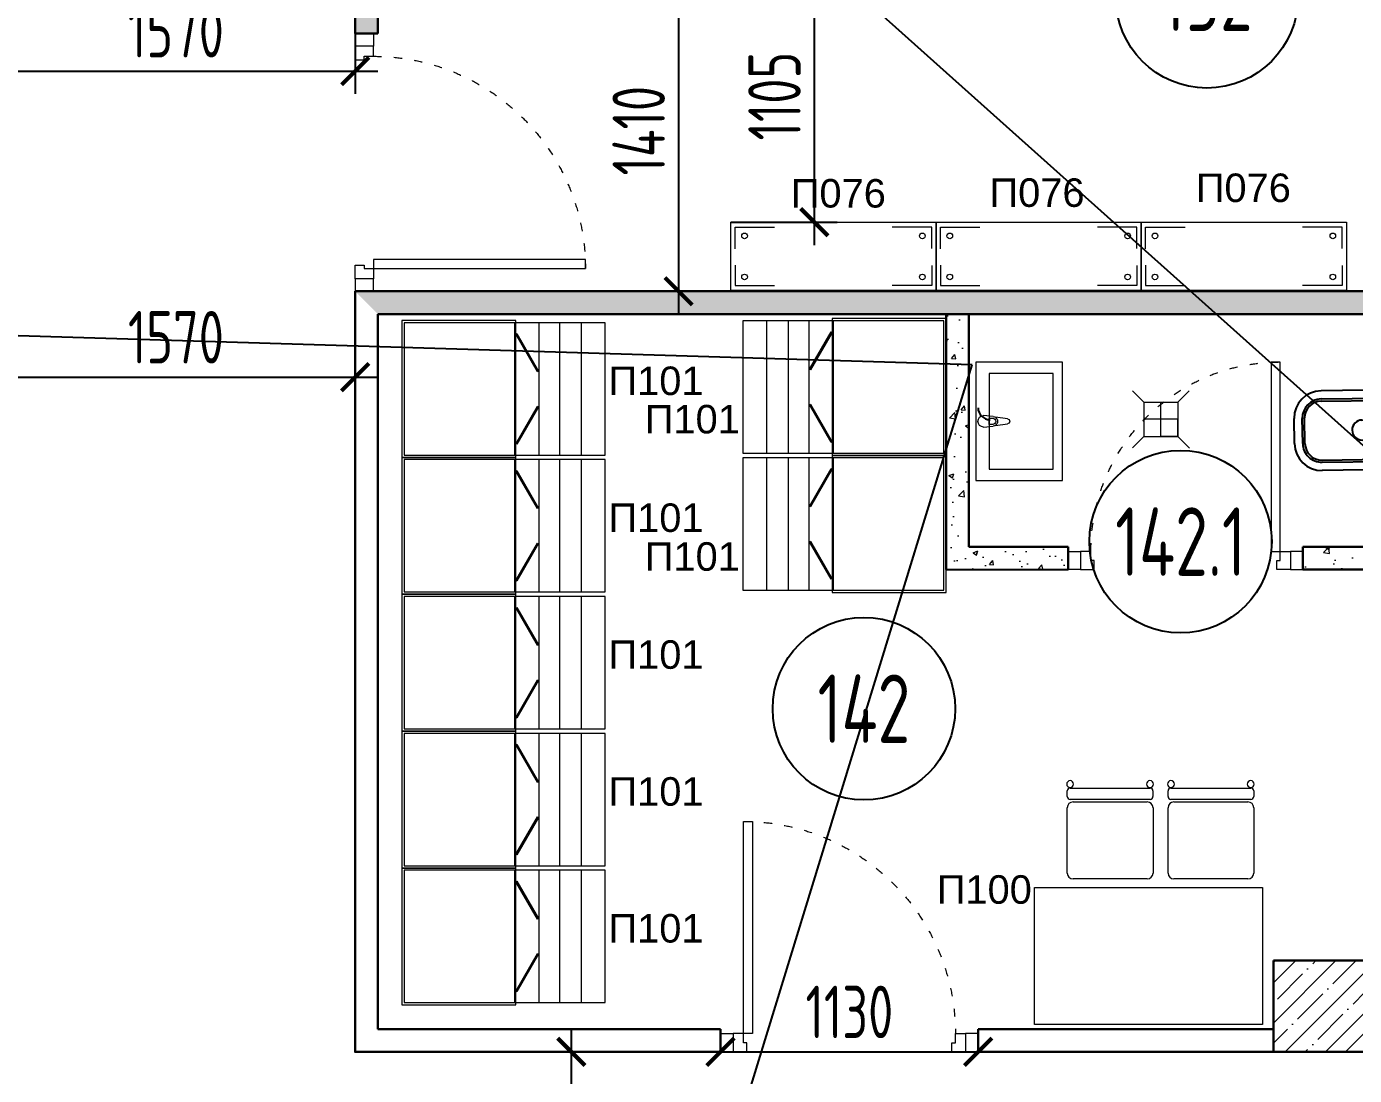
# Model space of a CAD drawing. Header units: millimetres. Extents: x -241391 to 8718866, y 0 to 143518.
# Drawn here: x -211903 to -206079, y 106297 to 110895 of the extents above; entities that cross this region are included whole.
import ezdxf
from ezdxf import colors
from ezdxf.entities.mleader import LeaderData, LeaderLine
from ezdxf.enums import TextEntityAlignment as Align
from ezdxf.math import Vec2, Vec3

# ---------------------------------------------------------------- set-up
doc = ezdxf.new("R2010")
doc.units = ezdxf.units.MM
doc.header["$MEASUREMENT"] = 0
doc.linetypes.add('ACAD_ISO03W100', pattern=[30, 12, -18])
doc.layers.get('0').update_dxf_attribs({"color": 250, "lineweight": 9})
for name, color, linetype, lineweight in [('АР_Двери', 5, 'Continuous', 18), ('АР_Колонны', 5, 'Continuous', 30), ('АР_Колонны Штрих', 250, 'Continuous', 5), ('АР_Маркер экспликации', 239, 'Continuous', 13), ('АР_Номер помещения', 1, 'Continuous', 25), ('АР_Перегородки газоблок', 165, 'Continuous', 30), ('АР_Перегородки газоблок_Штрих', 165, 'Continuous', 5), ('ТХ_пищеблок', 30, 'Continuous', 20)]:
    doc.layers.add(name, color=color, linetype=linetype, lineweight=lineweight)
for name, color, linetype in [('ТХ_ВК_оборуд.ТХ', 5, 'Continuous'), ('ТХ_ВК_трапы', 5, 'Continuous'), ('ТХ_пищеблок_позиции', 5, 'Continuous'), ('ТХ_сантехника', 132, 'Continuous')]:
    doc.layers.add(name, color=color, linetype=linetype)
doc.layers.add('ТХ_привязка ТХ', color=7, linetype='Continuous', true_color=0x163d5c)
doc.styles.add('ISOCPEUR', font='isocpeur.ttf', dxfattribs={"width": 0.7})
doc.styles.add('Standart Arial', font='arial.ttf', dxfattribs={"width": 0.7, "height": 250})
pattern_1 = [(50, (0, 0), (215.17805, -18.82564), [22.5, -247.5]), (355, (0, 0), (-41.6254, 225.65764), [18, -198]), (100.45144, (17.93, -1.57), (173.55265, 206.832), [19.12206, -210.34263]), (46.1842, (0, 60), (320.1724, -49.65578), [33.75, -371.25]), (96.63564, (26.68, 55.86), (280.3986, 292.2356), [28.6831, -315.51413]), (351.18416, (0, 60), (280.3986, 292.2356), [27, -297]), (21, (30, 45), (179.07212, -120.78567), [22.5, -247.5]), (326, (30, 45), (72.9946, 217.54501), [18, -198]), (71.45144, (44.92, 34.93), (252.06671, 96.75935), [19.12206, -210.34263]), (37.5, (0, 0), (3.647957, 99.868156), [0, -195.6, 0, -201, 0, -198.75]), (7.5, (0, 0), (78.92086, 118.323514), [0, -114.6, 0, -191.1, 0, -75.75]), (327.5, (-66.9, 0), (160.14673, -6.766462), [0, -75, 0, -234, 0, -310.5]), (317.5, (-96.9, 0), (174.95585, 30.031495), [0, -97.5, 0, -155.4, 0, -220.5])]

# ---------------------------------------------------------------- blocks, each defined once
blk = doc.blocks.new('_Dot')
at = {"color": 0, "linetype": 'ByBlock', "lineweight": -2}
blk.add_line((-0.5, 0), (-1, 0), dxfattribs=at)
at = {"color": 0, "linetype": 'ByBlock', "const_width": 0.5}
blk.add_lwpolyline([(-0.25, 0, 1), (0.25, 0, 1)], format="xyb", close=True, dxfattribs=at)
blk = doc.blocks.new('*U178')
at = {"color": 253}
for points in [[(-55, -80), (-55, 0), (-115, 0), (-115, -40), (-100, -40), (-100, -80), (-55, -80)], [(0, 0), (0, -80), (-55, -80), (-55, 0), (0, 0)], [(-1130, 0), (-1130, -80), (-1075, -80), (-1075, 0), (-1130, 0)], [(-1075, -80), (-1075, 0), (-1015, 0), (-1015, -40), (-1030, -40), (-1030, -80), (-1075, -80)]]:
    blk.add_lwpolyline(points, dxfattribs=at)
blk.add_lwpolyline([(-100, -80), (-100, -1010), (-140, -1010), (-140, -80)], close=True, dxfattribs=at)
at = {"color": 253, "linetype": 'ACAD_ISO03W100', "ltscale": 3}
blk.add_arc((-100, -80), 930, 180, 270, dxfattribs=at)
blk = doc.blocks.new('*U189')
at = {"layer": 'АР_Номер помещения', "color": 7}
blk.add_circle((-5271, -1713.5), 400, dxfattribs=at)
at = {"color": 7, "style": 'ISOCPEUR', "width": 0.7, "flags": 1}
blk.add_attdef('КАТЕГОРИЯ', (-499.2, -2092.2), '', height=250, dxfattribs=at)
at = {"layer": 'АР_Номер помещения', "color": 7, "style": 'ISOCPEUR', "width": 0.7}
blk.add_attdef('НОМЕР_ПОМЕЩЕНИЯ', text='', height=300, dxfattribs=at).set_placement((-5271, -1713.5), align=Align.MIDDLE_CENTER)
blk = doc.blocks.new('*U182')
at = {"layer": 'АР_Номер помещения', "color": 7}
blk.add_circle((-10209.7, 3605.1), 400, dxfattribs=at)
at = {"color": 7, "style": 'ISOCPEUR', "width": 0.7, "flags": 1}
blk.add_attdef('КАТЕГОРИЯ', (-499.2, -2092.2), '', height=250, dxfattribs=at)
at = {"layer": 'АР_Номер помещения', "color": 7, "style": 'ISOCPEUR', "width": 0.7}
blk.add_attdef('НОМЕР_ПОМЕЩЕНИЯ', text='', height=300, dxfattribs=at).set_placement((-10209.7, 3605.1), align=Align.MIDDLE_CENTER)
blk = doc.blocks.new('*U168')
at = {"color": 253}
for points in [[(-55, -80), (-55, 0), (-115, 0), (-115, -40), (-100, -40), (-100, -80), (-55, -80)], [(0, 0), (0, -80), (-55, -80), (-55, 0), (0, 0)], [(-1030, 0), (-1030, -80), (-975, -80), (-975, 0), (-1030, 0)], [(-975, -80), (-975, 0), (-915, 0), (-915, -40), (-930, -40), (-930, -80), (-975, -80)]]:
    blk.add_lwpolyline(points, dxfattribs=at)
blk.add_lwpolyline([(-100, -80), (-100, -910), (-140, -910), (-140, -80)], close=True, dxfattribs=at)
at = {"color": 253, "linetype": 'ACAD_ISO03W100', "ltscale": 3}
blk.add_arc((-100, -80), 830, 180, 270, dxfattribs=at)
blk = doc.blocks.new('унитаз поликлиники')
for p, q in [((0, 175), (0, -175)), ((0, 175), (420, 175)), ((420, 138.7), (149.6, 138.7)), ((420, 129), (156.8, 128.7)), ((125.6, 86.7), (99.5, 86.7)), ((112.4, 73.1), (112.4, 100.2)), ((191.9, -33.7), (191.9, 33.7)), ((242.4, 43.7), (201.9, 43.7)), ((494, 57.1), (494, -57.1)), ((504, 55), (504, -55)), ((540, 55), (540, -55)), ((242.4, -43.7), (201.9, -43.7)), ((125.5, -86.5), (99.4, -86.5)), ((112.3, -73), (112.3, -100.1)), ((420, -139), (147.9, -138.7)), ((420, -129), (155.2, -128.7)), ((0, -175), (420, -175))]:
    blk.add_line(p, q)
for centre, radius, start, end in [((420, 55), 120, 0, 90), ((420.5, 55.2), 83.5, 359.86187, 90.33349), ((420, 55), 74, 0, 90), ((242.4, 0), 43.7, 270, 90), ((420, -55), 120, 270, 0), ((420, -55), 84, 270, 0), ((420, -55), 74, 270, 358.40182)]:
    blk.add_arc(centre, radius, start, end)
at = {"extrusion": (0, 0, -1)}
for centre, major_axis, ratio, start_param, end_param in [((1158.1, 0), (-731, -726.4), 0.993775, 0.659849, 0.910919), ((984.1, 0), (-23.4, -941.4), 0.89728, 1.422258, 1.677847), ((149.5, 127.3), (-5.6, -10.5), 0.821373, 1.269211, 2.570669), ((154.4, 119.8), (-5.61, -7.72), 0.798093, 1.232924, 2.686723), ((112.4, 86.8), (3.55, 3.55), 1, 5.504025, 11.78721), ((201.9, -33.5), (4.12, -9.49), 0.964797, 0.42926, 1.943413), ((147.9, -127.5), (5.4, -10.4), 0.836443, 0.56114, 1.877577), ((155.2, -117.5), (5.3, -10.4), 0.842984, 0.549902, 1.8819)]:
    blk.add_ellipse(centre, major_axis=major_axis, ratio=ratio, start_param=start_param, end_param=end_param, dxfattribs=at)
for centre, major_axis, ratio, start_param, end_param in [((201.9, 33.5), (4.12, 9.49), 0.964797, 0.42926, 1.943413), ((112.3, -86.6), (3.54, -3.55), 1, 5.504025, 11.78721)]:
    blk.add_ellipse(centre, major_axis=major_axis, ratio=ratio, start_param=start_param, end_param=end_param)
blk = doc.blocks.new('Из_буфера27431')
at = {"linetype": 'Continuous', "lineweight": 5}
for p, q in [((-138.5, 11.1), (-85.6, 17.7)), ((-138.5, 11.1), (-85.6, 17.7)), ((-76.1, 21), (-34.1, 25)), ((-76.1, 21), (-34.1, 25)), ((-59, 13.6), (-73.9, 13.6)), ((-59, 13.6), (-73.9, 13.6)), ((-59, -13.6), (-59, 13.6)), ((-59, -13.6), (-59, 13.6)), ((-85.6, -17.7), (-138.5, -11.1)), ((-85.6, -17.7), (-138.5, -11.1)), ((-34.1, -25), (-76.1, -21)), ((-34.1, -25), (-76.1, -21)), ((-73.9, -13.6), (-59, -13.6)), ((-73.9, -13.6), (-59, -13.6))]:
    blk.add_line(p, q, dxfattribs=at)
for points in [[(0, -260), (-380, -260), (-380, 260), (0, 260)], [(-59, -210), (-339.1, -210), (-339.1, 210), (-59, 210)], [(-59, -210), (-339.1, -210), (-339.1, 210), (-59, 210)]]:
    blk.add_lwpolyline(points, close=True, dxfattribs=at)
for centre, radius, start, end in [((-137.1, 0), 11.2, 97.13892, 262.86108), ((-137.1, 0), 11.2, 97.13892, 262.86108), ((-74.2, 0), 21.1, 122.77103, 237.22897), ((-74.2, 0), 21.1, 122.77103, 237.22897), ((-73.9, 0), 13.6, 90, 270), ((-73.9, 0), 13.6, 90, 270), ((-74.2, 0), 21.1, 95.16961, 122.77103), ((-74.2, 0), 21.1, 95.16961, 122.77103), ((-34.1, 0), 25, 270, 90), ((-34.1, 0), 25, 270, 90), ((-74.2, 0), 21.1, 237.22897, 264.83039), ((-74.2, 0), 21.1, 237.22897, 264.83039)]:
    blk.add_arc(centre, radius, start, end, dxfattribs=at)
blk = doc.blocks.new('*U161')
at = {"color": 253}
blk.add_lwpolyline([(-100, 80), (-100, 1010), (-140, 1010), (-140, 80)], close=True, dxfattribs=at)
for points in [[(-1130, 0), (-1130, 80), (-1075, 80), (-1075, 0), (-1130, 0)], [(-1075, 80), (-1075, 0), (-1015, 0), (-1015, 40), (-1030, 40), (-1030, 80), (-1075, 80)], [(-55, 80), (-55, 0), (-115, 0), (-115, 40), (-100, 40), (-100, 80), (-55, 80)], [(0, 0), (0, 80), (-55, 80), (-55, 0), (0, 0)]]:
    blk.add_lwpolyline(points, dxfattribs=at)
at = {"color": 253, "linetype": 'ACAD_ISO03W100', "ltscale": 3}
blk.add_arc((-100, 80), 930, 90, 180, dxfattribs=at)
blk = doc.blocks.new('*U171')
at = {"layer": 'АР_Номер помещения', "color": 7}
blk.add_circle((-7038.6, -2731.2), 400, dxfattribs=at)
at = {"color": 7, "style": 'ISOCPEUR', "width": 0.7, "flags": 1}
blk.add_attdef('КАТЕГОРИЯ', (-499.2, -2092.2), '', height=250, dxfattribs=at)
at = {"layer": 'АР_Номер помещения', "color": 7, "style": 'ISOCPEUR', "width": 0.7}
blk.add_attdef('НОМЕР_ПОМЕЩЕНИЯ', text='', height=300, dxfattribs=at).set_placement((-7038.6, -2731.2), align=Align.MIDDLE_CENTER)
blk = doc.blocks.new('Трап ТХ')
at = {"layer": 'ТХ_ВК_трапы', "color": 5, "lineweight": 0}
for p, q in [((305243.2, -196674.3), (305292.9, -196724.5)), ((305292.9, -196724.5), (305292.9, -196874.5)), ((305292.9, -196724.5), (305442.2, -196724.5)), ((305367.6, -196874.5), (305367.6, -196724.5)), ((305491.2, -196675.5), (305442.2, -196724.5)), ((305442.2, -196724.5), (305442.2, -196874.5)), ((305442.2, -196799.5), (305292.9, -196799.5)), ((305442.2, -196874.5), (305442.2, -196799.5)), ((305243.2, -196924.3), (305292.9, -196874.5)), ((305292.9, -196874.5), (305442.2, -196874.5)), ((305442.2, -196874.5), (305367.6, -196874.5)), ((305493.2, -196925.5), (305442.2, -196874.5))]:
    blk.add_line(p, q, dxfattribs=at)
blk = doc.blocks.new('_ArchTick')
at = {"color": 0, "linetype": 'ByBlock', "const_width": 0.15}
blk.add_lwpolyline([(-0.5, -0.5), (0.5, 0.5)], dxfattribs=at)

msp = doc.modelspace()

# ---------------------------------------------------------------- hatches: boundary and pattern name
at = {"layer": 'АР_Колонны Штрих', "ltscale": 100}
h = msp.add_hatch(dxfattribs=at)
h.set_pattern_fill('ANSI35', color=253, scale=500)
h.set_pattern_definition([(45, (-1163486.01, 146672.16), (-88.388348, 88.388348), []), (45, (-1163397.63, 146672.16), (-88.388348, 88.388348), [156.25, -31.25, 0, -31.25])])
h.paths.add_polyline_path([(-206033.9, 106800.7), (-206433.9, 106800.7), (-206433.9, 106400.7), (-206033.9, 106400.7)])
at = {"layer": 'АР_Перегородки газоблок_Штрих', "ltscale": 100}
h = msp.add_hatch(dxfattribs=at)
h.set_pattern_fill('AR-CONC', color=253, scale=30)
h.set_pattern_definition(pattern_1)
h.paths.add_polyline_path([(-207562.8, 114693.8), (-207060.8, 114693.8), (-207060.8, 114793.8), (-211555.4, 114793.8), (-211555.4, 114693.8), (-210693.8, 114693.8), (-210693.8, 113930.7), (-210593.8, 113930.7), (-210593.8, 114693.8), (-207662.8, 114693.8), (-207662.8, 111241.9), (-210361.8, 111243.1), (-210361.8, 111423.9), (-210461.8, 111423.9), (-210461.8, 110864.7), (-210361.8, 110864.7), (-210361.8, 111143.1), (-207562.8, 111141.5)])
h = msp.add_hatch(dxfattribs=at)
h.set_pattern_fill('AR-CONC', color=253, scale=30)
h.set_pattern_definition(pattern_1)
h.paths.add_polyline_path([(-210461.8, 109734.7), (-210361.8, 109634.7)], flags=17)
h.paths.add_polyline_path([(-201173.4, 109734.7), (-201293.4, 109734.7), (-210461.8, 109734.7), (-210361.8, 109634.7), (-202922.4, 109634.7), (-202922.4, 109061.2), (-202922.4, 108895.3), (-200153.9, 108895.3), (-200153.9, 106920.6), (-203133.9, 106920.6), (-203133.9, 104807.7), (-203241.9, 104807.7), (-203241.9, 104707.7), (-203033.9, 104707.7), (-203033.9, 106800.7), (-200033.9, 106800.7), (-200033.9, 110700.9), (-201173.4, 110702.5), (-201293.4, 110702.5), (-201293.4, 109734.7), (-201173.4, 109734.7), (-201173.4, 110062.1), (-201173.4, 110581.1), (-201173.4, 110582.5), (-200153.9, 110581.1), (-200153.9, 109015.3), (-201173.4, 109015.3)])
h.paths.add_polyline_path([(-201293.4, 109634.7), (-201293.4, 109014.7), (-202822.4, 109014.7), (-202822.4, 109634.7)], flags=16)
h.paths.add_polyline_path([(-202970, 109634.7), (-202849.5, 109634.7)], flags=17)
h = msp.add_hatch(dxfattribs=at)
h.set_pattern_fill('AR-CONC', color=253, scale=30)
h.set_pattern_definition([(50, (0, 673.48), (215.17805, -18.82564), [22.5, -247.5]), (355, (0, 673.48), (-41.6254, 225.65764), [18, -198]), (100.45144, (17.93, 671.9), (173.55265, 206.832), [19.12206, -210.34263]), (46.1842, (0, 733.48), (320.1724, -49.65578), [33.75, -371.25]), (96.63564, (26.68, 729.34), (280.3986, 292.2356), [28.6831, -315.51413]), (351.18416, (0, 733.48), (280.3986, 292.2356), [27, -297]), (21, (30, 718.48), (179.07212, -120.78567), [22.5, -247.5]), (326, (30, 718.48), (72.9946, 217.54501), [18, -198]), (71.45144, (44.92, 708.4), (252.06671, 96.75935), [19.12206, -210.34263]), (37.5, (0, 673.475), (3.647957, 99.868156), [0, -195.6, 0, -201, 0, -198.75]), (7.5, (0, 673.48), (78.92086, 118.323514), [0, -114.6, 0, -191.1, 0, -75.75]), (327.5, (-66.9, 673.475), (160.14673, -6.766462), [0, -75, 0, -234, 0, -310.5]), (317.5, (-96.9, 673.48), (174.95585, 30.031495), [0, -97.5, 0, -155.4, 0, -220.5])])
h.paths.add_polyline_path([(-205694.8, 109614.7), (-205794.8, 109614.7), (-205794.8, 108614.8), (-206233.9, 108614.8), (-206233.9, 108514.8), (-205794.8, 108514.8), (-205794.8, 108066.4), (-205694.8, 108066.4)])
h.paths.add_polyline_path([(-207335.1, 108614.3), (-207769.9, 108614.7), (-207769.9, 109634.7), (-207869.9, 109634.7), (-207869.9, 108514.8), (-207335.1, 108514.7)])
h.paths.add_polyline_path([(-206233.9, 108614.8), (-206305.1, 108614.8), (-206305.1, 108514.8), (-206233.9, 108514.8)])

# ---------------------------------------------------------------- linework, layer by layer
at = {"layer": 'АР_Колонны', "color": 253, "ltscale": 100}
msp.add_lwpolyline([(-206433.9, 106800.7), (-206033.9, 106800.7), (-206033.9, 106400.7), (-206433.9, 106400.7)], close=True, dxfattribs=at)
at = {"layer": 'АР_Перегородки газоблок', "color": 253, "ltscale": 100}
for p, q in [((-210361.8, 107069.5), (-210361.8, 109634.7)), ((-210361.8, 109634.7), (-201293.4, 109634.7)), ((-207869.9, 108514.8), (-207869.9, 109634.7)), ((-207769.9, 108614.7), (-207769.9, 109634.7)), ((-207769.9, 108614.7), (-207335.1, 108614.3)), ((-207335.1, 108614.3), (-207335.1, 108514.3)), ((-206305.1, 108514.8), (-206305.1, 108614.8)), ((-206305.1, 108614.8), (-205794.8, 108614.8)), ((-207869.9, 108514.8), (-207335.1, 108514.3)), ((-206305.1, 108514.8), (-205794.8, 108514.8)), ((-210361.8, 106500.7), (-210361.8, 107069.5)), ((-210361.8, 106500.7), (-208859.3, 106500.7)), ((-208859.3, 106500.7), (-208859.3, 106400.7)), ((-207729.3, 106500.7), (-206433.9, 106500.7)), ((-207729.3, 106500.7), (-207729.3, 106400.7)), ((-207729.3, 106400.7), (-204334.4, 106400.7))]:
    msp.add_line(p, q, dxfattribs=at)
for points in [[(-210461.8, 111423.9), (-210461.8, 110864.7)], [(-210361.8, 110864.7), (-210361.8, 111143.1)], [(-210361.8, 110864.7), (-210461.8, 110864.7)], [(-210461.8, 109734.7), (-210461.8, 107069.5)], [(-210461.8, 109734.7), (-201293.4, 109734.7)], [(-210461.8, 107069.5), (-210461.8, 107069.5), (-210461.8, 106400.7), (-208859.3, 106400.7)]]:
    msp.add_lwpolyline(points, dxfattribs=at)
at = {"layer": 'ТХ_пищеблок', "extrusion": (-0.000470712, -6.19756e-05, 1)}
for p, q in [((-208814, 109737.4, 0), (-208814, 110037.4, 0)), ((-208814, 110037.4, 0), (-207914, 110037.4, 0.5)), ((-207914, 110037.4, 0.5), (-207914, 109737.4, 0.5)), ((-207914, 109737.4, 0.5), (-207914, 110037.4, 0.5)), ((-207914, 110037.4, 0.5), (-207014, 110037.4, 0.9)), ((-207014, 110037.4, 0.9), (-207014, 109737.4, 0.9)), ((-207014, 109737.4, 0.9), (-207014, 110037.4, 0.9)), ((-207014, 110037.4, 0.9), (-206114, 110037.4, 1.4)), ((-206114, 110037.4, 1.4), (-206114, 109737.4, 1.4)), ((-207914, 109737.4, 0.5), (-208814, 109737.4, 0)), ((-207014, 109737.4, 0.9), (-207914, 109737.4, 0.5)), ((-206114, 109737.4, 1.4), (-207014, 109737.4, 0.9))]:
    msp.add_line(p, q, dxfattribs=at)
at = {"layer": 'ТХ_пищеблок', "ltscale": 0.1}
for p, q in [((-208657.1, 109604.7), (-208657.1, 109024.7)), ((-208562.9, 109604.7), (-208562.9, 109024.7)), ((-208471.6, 109604.7), (-208471.6, 109024.7)), ((-209655, 109016.6), (-209655, 109596.6)), ((-209563.7, 109016.6), (-209563.7, 109596.6)), ((-209469.5, 109016.6), (-209469.5, 109596.6)), ((-209655, 108416.6), (-209655, 108996.6)), ((-209563.6, 108416.6), (-209563.6, 108996.6)), ((-209469.5, 108416.6), (-209469.5, 108996.6)), ((-208657.2, 109004.7), (-208657.2, 108424.7)), ((-208563, 109004.7), (-208563, 108424.7)), ((-208471.6, 109004.7), (-208471.6, 108424.7)), ((-209655, 107816.6), (-209655, 108396.6)), ((-209563.7, 107816.6), (-209563.7, 108396.6)), ((-209469.5, 107816.6), (-209469.5, 108396.6)), ((-209655, 107216.6), (-209655, 107796.6)), ((-209563.6, 107216.6), (-209563.6, 107796.6)), ((-209469.5, 107216.6), (-209469.5, 107796.6)), ((-209655, 106616.6), (-209655, 107196.6)), ((-209563.7, 106616.6), (-209563.7, 107196.6)), ((-209469.5, 106616.6), (-209469.5, 107196.6))]:
    msp.add_line(p, q, dxfattribs=at)
at = {"layer": 'ТХ_пищеблок'}
for p, q in [((-208369.8, 109314.7), (-208364.8, 109314.7)), ((-209756.8, 109306.6), (-209761.8, 109306.6)), ((-209756.7, 108706.6), (-209761.7, 108706.6)), ((-208369.9, 108714.7), (-208364.9, 108714.7)), ((-209756.8, 108106.6), (-209761.8, 108106.6)), ((-207338.5, 107520), (-207338.5, 107544.6)), ((-207325.8, 107557.3), (-206975.5, 107557.3)), ((-206962.8, 107544.6), (-206962.8, 107520)), ((-206896.6, 107520), (-206896.6, 107544.6)), ((-206883.9, 107557.3), (-206533.6, 107557.3)), ((-206520.9, 107544.6), (-206520.9, 107520)), ((-209756.7, 107506.6), (-209761.7, 107506.6)), ((-206975.5, 107507.3), (-207325.8, 107507.3)), ((-207313.1, 107496.2), (-206988, 107496.2)), ((-206533.6, 107507.3), (-206883.9, 107507.3)), ((-206871.2, 107496.2), (-206546, 107496.2)), ((-206988, 107158.8), (-207313.1, 107158.8)), ((-206546, 107158.8), (-206871.2, 107158.8)), ((-209756.8, 106906.6), (-209761.8, 106906.6))]:
    msp.add_line(p, q, dxfattribs=at)
at = {"layer": 'ТХ_пищеблок', "extrusion": (-0.000470712, -6.19756e-05, 1)}
for points, elevation in [([(-208794.8, 109920.6), (-208794.8, 110015.3), (-208622.2, 110015.3)], 91.5), ([(-207933.1, 109921.7), (-207933.1, 110015.3), (-208106.2, 110015.3)], 91.5), ([(-207894.8, 109920.6), (-207894.8, 110015.3), (-207722.2, 110015.3)], 91.5), ([(-207033.1, 109921.7), (-207033.1, 110015.3), (-207206.2, 110015.3)], 91.6), ([(-206994.8, 109920.6), (-206994.8, 110015.3), (-206822.2, 110015.3)], 91.6), ([(-206133.1, 109921.7), (-206133.1, 110015.3), (-206306.2, 110015.3)], 91.6), ([(-208794.8, 109848.7), (-208794.8, 109759.5), (-208622.2, 109759.5)], 91.5), ([(-207933.1, 109847.4), (-207933.1, 109759.5), (-208106.2, 109759.5)], 91.5), ([(-207894.8, 109848.7), (-207894.8, 109759.5), (-207722.2, 109759.5)], 91.5), ([(-207033.1, 109847.4), (-207033.1, 109759.5), (-207206.2, 109759.5)], 91.6), ([(-206994.8, 109848.7), (-206994.8, 109759.5), (-206822.2, 109759.5)], 91.6), ([(-206133.1, 109847.4), (-206133.1, 109759.5), (-206306.2, 109759.5)], 91.6)]:
    msp.add_lwpolyline(points, dxfattribs=dict(at, elevation=elevation))
at = {"layer": 'ТХ_пищеблок'}
for points in [[(-210256.8, 109006.6), (-209756.8, 109006.6), (-209756.8, 109606.6), (-210256.8, 109606.6)], [(-207869.9, 109614.7), (-208369.9, 109614.7), (-208369.8, 109014.7), (-207869.8, 109014.7)], [(-207879.9, 109604.7), (-208364.9, 109604.7), (-208364.8, 109024.7), (-207879.8, 109024.7)], [(-210246.8, 109016.6), (-209761.8, 109016.6), (-209761.8, 109596.6), (-210246.8, 109596.6)], [(-209657.5, 109384.6), (-209661.8, 109382.1), (-209756.8, 109546.6), (-209752.5, 109549.1)], [(-208374.2, 109557.2), (-208369.9, 109554.7), (-208464.8, 109390.1), (-208469.2, 109392.6)], [(-209752.4, 109064.1), (-209756.8, 109066.6), (-209661.8, 109231.2), (-209657.5, 109228.7)], [(-208469.2, 109236.7), (-208464.8, 109239.2), (-208369.8, 109074.7), (-208374.1, 109072.2)], [(-210256.7, 108406.6), (-209756.7, 108406.6), (-209756.8, 109006.6), (-210256.8, 109006.6)], [(-210246.7, 108416.6), (-209761.7, 108416.6), (-209761.8, 108996.6), (-210246.8, 108996.6)], [(-207869.9, 109014.7), (-208369.9, 109014.7), (-208369.9, 108414.7), (-207869.9, 108414.7)], [(-207879.9, 109004.7), (-208364.9, 109004.7), (-208364.9, 108424.7), (-207879.9, 108424.7)], [(-209657.4, 108784.6), (-209661.7, 108782.1), (-209756.8, 108946.6), (-209752.4, 108949.1)], [(-208374.2, 108957.2), (-208369.9, 108954.7), (-208464.9, 108790.1), (-208469.2, 108792.6)], [(-209752.4, 108464.1), (-209756.7, 108466.6), (-209661.7, 108631.2), (-209657.4, 108628.7)], [(-208469.2, 108636.7), (-208464.9, 108639.2), (-208369.9, 108474.7), (-208374.2, 108472.2)], [(-210256.8, 107806.6), (-209756.8, 107806.6), (-209756.8, 108406.6), (-210256.8, 108406.6)], [(-210246.8, 107816.6), (-209761.8, 107816.6), (-209761.8, 108396.6), (-210246.8, 108396.6)], [(-209657.5, 108184.6), (-209661.8, 108182.1), (-209756.8, 108346.6), (-209752.5, 108349.1)], [(-209752.4, 107864.1), (-209756.8, 107866.6), (-209661.8, 108031.2), (-209657.5, 108028.7)], [(-210256.7, 107206.6), (-209756.7, 107206.6), (-209756.8, 107806.6), (-210256.8, 107806.6)], [(-210246.7, 107216.6), (-209761.7, 107216.6), (-209761.8, 107796.6), (-210246.8, 107796.6)], [(-209657.4, 107584.6), (-209661.7, 107582.1), (-209756.8, 107746.6), (-209752.4, 107749.1)], [(-209752.4, 107264.1), (-209756.7, 107266.6), (-209661.7, 107431.2), (-209657.4, 107428.7)], [(-210256.8, 106606.6), (-209756.8, 106606.6), (-209756.8, 107206.6), (-210256.8, 107206.6)], [(-210246.8, 106616.6), (-209761.8, 106616.6), (-209761.8, 107196.6), (-210246.8, 107196.6)], [(-209657.5, 106984.6), (-209661.8, 106982.1), (-209756.8, 107146.6), (-209752.5, 107149.1)], [(-206481.7, 107120.7), (-206481.7, 106520.7), (-207481.7, 106520.7), (-207481.7, 107120.7)], [(-209752.4, 106664.1), (-209756.8, 106666.6), (-209661.8, 106831.2), (-209657.5, 106828.7)]]:
    msp.add_lwpolyline(points, close=True, dxfattribs=at)
at = {"layer": 'ТХ_пищеблок', "ltscale": 0.1}
for points in [[(-208761.1, 109604.7), (-208761.1, 109024.7), (-208364.8, 109024.7), (-208364.8, 109604.7)], [(-209365.6, 109016.6), (-209365.6, 109596.6), (-209761.8, 109596.6), (-209761.8, 109016.6)], [(-209365.5, 108416.6), (-209365.5, 108996.6), (-209761.8, 108996.6), (-209761.8, 108416.6)], [(-208761.1, 109004.7), (-208761.1, 108424.7), (-208364.9, 108424.7), (-208364.9, 109004.7)], [(-209365.6, 107816.6), (-209365.6, 108396.6), (-209761.8, 108396.6), (-209761.8, 107816.6)], [(-209365.5, 107216.6), (-209365.5, 107796.6), (-209761.8, 107796.6), (-209761.8, 107216.6)], [(-209365.6, 106616.6), (-209365.6, 107196.6), (-209761.8, 107196.6), (-209761.8, 106616.6)]]:
    msp.add_lwpolyline(points, close=True, dxfattribs=at)
at = {"layer": 'ТХ_пищеблок'}
for points in [[(-207338.5, 107184.2), (-207338.5, 107248.8), (-207338.5, 107470.8)], [(-206962.6, 107470.8), (-206962.6, 107248.8), (-206962.6, 107184.2)], [(-206896.6, 107184.2), (-206896.6, 107248.8), (-206896.6, 107470.8)], [(-206520.6, 107470.8), (-206520.6, 107248.8), (-206520.6, 107184.2)]]:
    msp.add_lwpolyline(points, dxfattribs=at)
at = {"layer": 'ТХ_пищеблок', "extrusion": (-0.000470712, -6.19756e-05, 1)}
for centre in [(-208753.9, 109977.4, 91.5), (-207973.9, 109977.4, 91.5), (-207853.9, 109977.4, 91.5), (-207073.9, 109977.4, 91.6), (-206953.9, 109977.4, 91.6), (-206173.9, 109977.4, 91.6), (-208753.9, 109797.4, 91.5), (-207973.9, 109797.4, 91.5), (-207853.9, 109797.4, 91.5), (-207073.9, 109797.4, 91.6), (-206953.9, 109797.4, 91.6), (-206173.9, 109797.4, 91.6)]:
    msp.add_circle(centre, 12.3, dxfattribs=at)
at = {"layer": 'ТХ_пищеблок'}
for centre, radius, start, end in [((-207326.1, 107574.4), 15.1, 0, 180), ((-207326.1, 107574.4), 15.1, 180, 0), ((-206975.8, 107574.4), 15.1, 0, 180), ((-206975.8, 107574.4), 15.1, 180, 0), ((-206884.1, 107574.4), 15.1, 0, 180), ((-206884.1, 107574.4), 15.1, 180, 0), ((-206533.9, 107574.4), 15.1, 0, 180), ((-206533.9, 107574.4), 15.1, 180, 0), ((-207325.8, 107544.6), 12.7, 90, 180), ((-207325.8, 107520), 12.7, 180, 270), ((-206975.5, 107544.6), 12.7, 0, 90), ((-206975.5, 107520), 12.7, 270, 0), ((-206883.9, 107544.6), 12.7, 90, 180), ((-206883.9, 107520), 12.7, 180, 270), ((-206533.6, 107544.6), 12.7, 0, 90), ((-206533.6, 107520), 12.7, 270, 0), ((-207313.1, 107470.8), 25.4, 90, 180), ((-206988, 107470.8), 25.4, 0, 90), ((-206871.2, 107470.8), 25.4, 90, 180), ((-206546, 107470.8), 25.4, 0, 90), ((-207313.1, 107184.2), 25.4, 180, 270), ((-206988, 107184.2), 25.4, 270, 0), ((-206871.2, 107184.2), 25.4, 180, 270), ((-206546, 107184.2), 25.4, 270, 0)]:
    msp.add_arc(centre, radius, start, end, dxfattribs=at)
at = {"layer": 'ТХ_привязка ТХ', "ltscale": 100}
for p, q in [((-209043.2, 111242.5), (-209043.2, 109634.7)), ((-208447.7, 109937.4), (-208447.7, 111242.5)), ((-210461.8, 110864.7), (-210461.8, 110599.8)), ((-212133.9, 110699.8), (-210361.8, 110699.8)), ((-208814, 110037.4), (-208347.7, 110037.4)), ((-210461.8, 109734.7), (-208943.2, 109734.7)), ((-210461.8, 109734.7), (-210461.8, 109258.3)), ((-212133.9, 109358.3), (-210361.8, 109358.3)), ((-209513.6, 104707.7), (-209513.6, 106500.7)), ((-208859.3, 106400.7), (-208859.3, 106500.7)), ((-207729.3, 106400.7), (-207729.3, 106500.7)), ((-210461.8, 106400.7), (-209413.6, 106400.7)), ((-208959.3, 106400.7), (-207629.3, 106400.7))]:
    msp.add_line(p, q, dxfattribs=at)
at = {"layer": 'ТХ_сантехника', "color": 253}
msp.add_ellipse((-207677.4, 109224.2), major_axis=(-37.1, -37.1), ratio=1, start_param=5.497787, end_param=7.068583, dxfattribs=at)

# ---------------------------------------------------------------- block references
at = {"layer": 'АР_Двери', "color": 253, "xscale": -1}
for name, p, rotation in [('*U178', (-210461.8, 109734.7), 90), ('*U168', (-206305.1, 108514.7), 180)]:
    msp.add_blockref(name, p, dxfattribs=dict(at, rotation=rotation))
msp.add_blockref('*U161', (-208859.3, 106400.7), dxfattribs=at)
at = {"layer": 'АР_Маркер экспликации', "color": 253}
ref = msp.add_blockref('*U189', (-201455.1, 112739), dxfattribs=at)
ref.add_attrib('НОМЕР_ПОМЕЩЕНИЯ', '152', dxfattribs={"layer": 'АР_Номер помещения', "color": 7, "height": 300, "style": 'ISOCPEUR', "width": 0.7}).set_placement((-206726.1, 111025.5), align=Align.MIDDLE_CENTER)
ref = msp.add_blockref('*U171', (-199803.2, 111368.4), dxfattribs=at)
ref.add_attrib('НОМЕР_ПОМЕЩЕНИЯ', '142.1', dxfattribs={"layer": 'АР_Номер помещения', "color": 7, "height": 300, "style": 'ISOCPEUR', "width": 0.7}).set_placement((-206841.8, 108637.3), align=Align.MIDDLE_CENTER)
ref = msp.add_blockref('*U182', (-198020.6, 104299.9), dxfattribs=at)
ref.add_attrib('НОМЕР_ПОМЕЩЕНИЯ', '142', dxfattribs={"layer": 'АР_Номер помещения', "color": 7, "height": 300, "style": 'ISOCPEUR', "width": 0.7}).set_placement((-208230.3, 107904.9), align=Align.MIDDLE_CENTER)
at = {"layer": 'ТХ_ВК_оборуд.ТХ'}
msp.add_blockref('Трап ТХ', (-512295.8, 305973.1), dxfattribs=at)
at = {"layer": 'ТХ_привязка ТХ', "ltscale": 100, "xscale": 120, "yscale": 120, "zscale": 120}
for p in [(-210461.8, 110699.8), (-210461.8, 109358.3), (-207729.3, 106400.7)]:
    msp.add_blockref('_ArchTick', p, dxfattribs=at)
for p, rotation in [((-208447.7, 110037.4), 270), ((-209043.2, 109734.7), 270), ((-209513.6, 106400.7), 90), ((-208859.3, 106400.7), 180)]:
    msp.add_blockref('_ArchTick', p, dxfattribs=dict(at, rotation=rotation))
at = {"layer": 'ТХ_сантехника', "color": 253, "ltscale": 100, "xscale": -1}
msp.add_blockref('Из_буфера27431', (-207739.5, 109164.6), dxfattribs=at)
at = {"layer": 'ТХ_сантехника', "color": 253, "rotation": 180.8645356381789}
msp.add_blockref('унитаз поликлиники', (-205803.1, 109130.1), dxfattribs=at)

# ---------------------------------------------------------------- texts
at = {"layer": 'ТХ_пищеблок_позиции', "style": 'Standart Arial'}
for s, p in [('П076', (-206774.8, 110125.9, 0.5)), ('П076', (-208551.1, 110101.7, -0.5)), ('П076', (-207679.6, 110104.7, 0)), ('П101', (-209350.6, 109279.8, -1.1)), ('П101', (-209191.4, 109111.6, -1.1)), ('П101', (-209350.6, 108679.8, -1.1)), ('П101', (-209191.4, 108509.6, -1.1)), ('П101', (-209350.6, 108079.8, -1.1)), ('П101', (-209350.6, 107479.8, -1.1)), ('П100', (-207910.8, 107049.9, -1.1)), ('П101', (-209350.6, 106879.8, -1.1))]:
    msp.add_text(s, height=125, dxfattribs=at).set_placement(p)
at = {"layer": 'ТХ_привязка ТХ', "ltscale": 100, "char_height": 230, "attachment_point": 5, "style": 'ISOCPEUR'}
for s, insert in [('\\A1;1570', (-211247.9, 110874.8)), ('\\A1;1570', (-211247.9, 109533.3)), ('\\A1;1130', (-208294.3, 106575.7))]:
    msp.add_mtext(s, dxfattribs=dict(at, insert=insert))
at = {"layer": 'ТХ_привязка ТХ', "ltscale": 100, "char_height": 230, "attachment_point": 5, "rotation": 90, "style": 'ISOCPEUR'}
for s, insert in [('\\A1;1105', (-208622.7, 110590)), ('\\A1;1410', (-209218.2, 110438.6))]:
    msp.add_mtext(s, dxfattribs=dict(at, insert=insert))

# ---------------------------------------------------------------- leaders
at = {"layer": 'ТХ_привязка ТХ', "lineweight": 20}
ml = msp.add_multileader_mtext('Standard', dxfattribs=at)
ml.set_content('Водонагреватель накопительный, 100л\\PДиам.резьбы патрубков подключения х/г воды G1/2', color=256, style='Standart Arial')
ml.set_leader_properties()
ml.set_arrow_properties(name='DOT')
ml.build(insert=Vec2(0, 0))
ml.multileader.update_dxf_attribs({"text_left_attachment_type": 6, "text_right_attachment_type": 6, "dogleg_length": 50, "arrow_head_size": 50})
ctx = ml.context
ctx.base_point, ctx.char_height, ctx.arrow_head_size, ctx.landing_gap_size, ctx.plane_origin = Vec3(-196472.8, 100542, 65.9), 200, 50, 0, Vec3(-146079.8, 162233.8, 65.9)
ctx.left_attachment, ctx.right_attachment = 6, 6
notes = []
notes.append((ctx, [(1, (1, 1, 0), (-196522.8, 100542, 65.9), (1, 0), 50, [(5, [(-206820.3, 100520.7, 65.9), (-205890.3, 104677.4, 65.9), (-210225.6, 101364.6, 65.9), (-207755.1, 109412.9, 65.9), (-212975.1, 109571, 65.9), (-215109.5, 106862.3, 65.9), (-213590.6, 115812.1, 65.9)], 0, [])])]))
ctx.mtext.insert, ctx.mtext.width, ctx.mtext.defined_height, ctx.mtext.flow_direction = Vec3(-196472.8, 100800.8, 65.9), 5613.825, 206.6, 5
ml = msp.add_multileader_mtext('Standard', dxfattribs=at)
ml.set_content('\\A1;Водонагреватель проточный мин.250 л/час.\\PДавление сети от 0,15 до 0,6 МПа\\PПрисоединение вход/выход - G {\\H0.7x;\\S1#2;\\H1.42857x;" }(подвод на H=1300 мм)\\PТребования к подключению - см. руководство\\PПредусмотреть трубопроводы и арматуру для подключения потребителей', color=256, style='Standart Arial')
ml.set_leader_properties()
ml.set_arrow_properties(name='DOT')
ml.build(insert=Vec2(0, 0))
ml.multileader.update_dxf_attribs({"text_left_attachment_type": 6, "text_right_attachment_type": 6, "dogleg_length": 50, "arrow_head_size": 50})
ctx = ml.context
ctx.base_point, ctx.char_height, ctx.arrow_head_size, ctx.landing_gap_size, ctx.plane_origin = Vec3(-198654.9, 111799.5, 123.8), 200, 50, 0, Vec3(-159400.7, 146464, 123.8)
ctx.left_attachment, ctx.right_attachment = 6, 6
notes.append((ctx, [(1, (1, 1, 0), (-198704.9, 111799.5, 123.8), (1, 0), 50, [(0, [(-205871.6, 112396.2, 123.8), (-207712, 111464.4, 123.8)], 0, [])])]))
ctx.mtext.insert, ctx.mtext.width, ctx.mtext.defined_height, ctx.mtext.flow_direction = Vec3(-198654.9, 112055, 123.8), 6144.069, 206.6, 5
for ctx, leaders in notes:
    for number, flags, end, landing, length, lines in leaders:
        leader = LeaderData()
        leader.index, (leader.has_last_leader_line, leader.has_dogleg_vector, leader.attachment_direction) = number, flags
        leader.last_leader_point, leader.dogleg_vector, leader.dogleg_length = Vec3(end), Vec3(landing), length
        for number, points, colour, breaks in lines:
            line = LeaderLine()
            line.index, line.vertices, line.color, line.breaks = number, Vec3.list(points), colors.encode_raw_color(colour), breaks
            leader.lines.append(line)
        ctx.leaders.append(leader)

doc.saveas('drawing.dxf')
